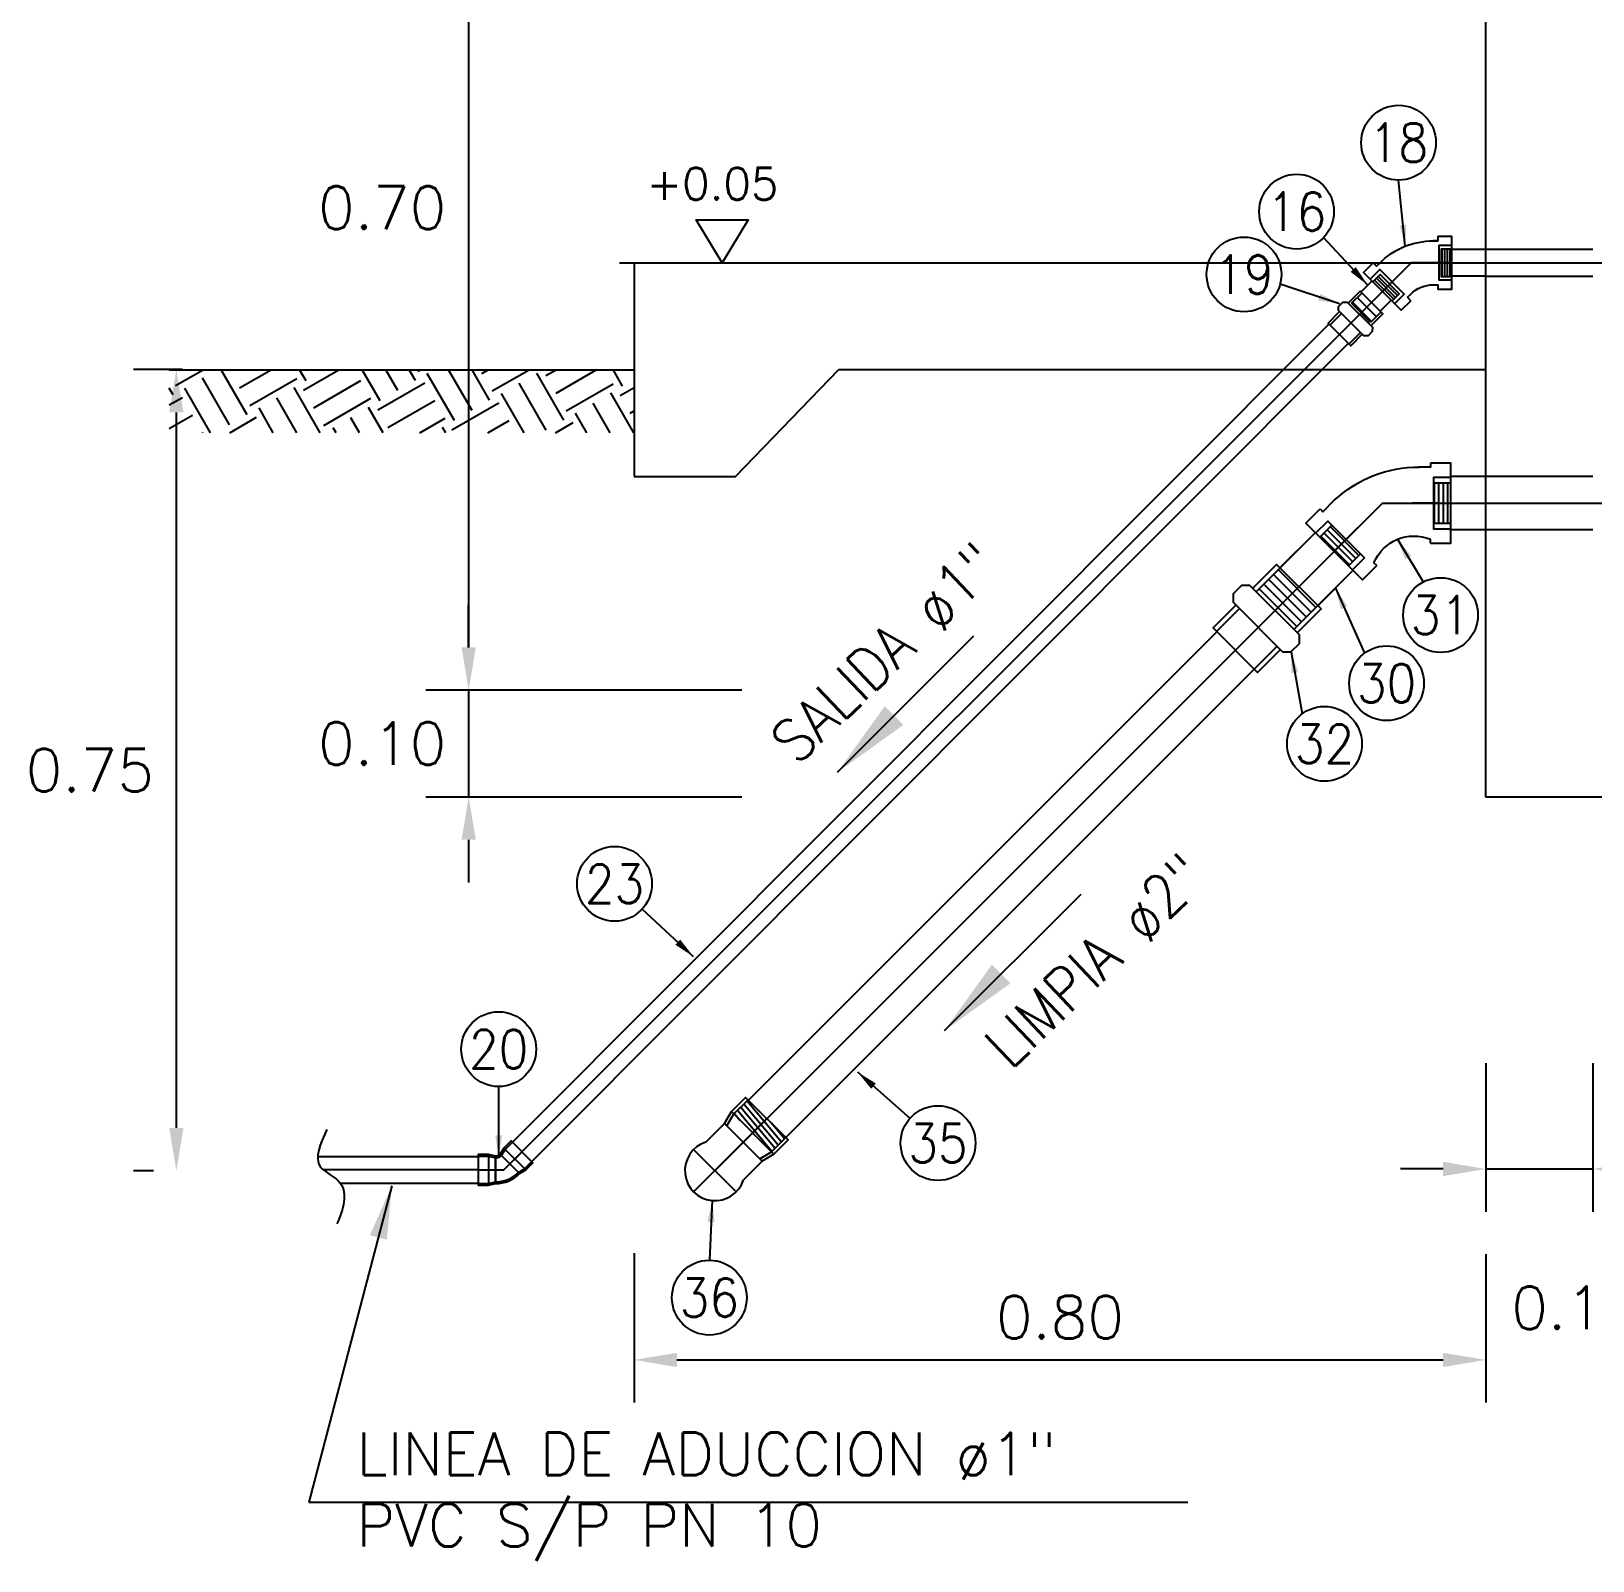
# Model space of a CAD drawing. Header units: metres. Extents: x -90 to 2507, y -28 to 972.
# Drawn here: x 156.062 to 157.523, y 195.61 to 197.042 of the extents above; entities that cross this region are included whole.
import ezdxf
from ezdxf.enums import TextEntityAlignment as Align

# ---------------------------------------------------------------- set-up
doc = ezdxf.new("R2010")
doc.units = ezdxf.units.M
for name, pattern in [('CENTER', [50.8, 31.75, -6.35, 6.35, -6.35]), ('DASHED', [19.05, 12.7, -6.35]), ('HIDDEN', [9.525, 6.35, -3.175])]:
    doc.linetypes.add(name, pattern=pattern)
for name, color, linetype in [('A-MURO', 6, 'Continuous'), ('A-NIVEL DE TERRENO NATURAL', 34, 'Continuous'), ('A-NIVELES', 7, 'Continuous'), ('G-achurado', 9, 'Continuous'), ('G-acotado', 8, 'Continuous'), ('G-ejes', 9, 'CENTER'), ('G-textos-notas', 7, 'Continuous'), ('S-TUBERIAS-NUEVAS', 3, 'Continuous')]:
    doc.layers.add(name, color=color, linetype=linetype)
doc.styles.add('01COTAS', font='romans.shx')
doc.styles.add('ROMANS', font='romans.shx')
doc.dimstyles.new('DIM-10-CORTE', dxfattribs={"dimscale": 0.01, "dimtxt": 2, "dimasz": 2, "dimexe": 2, "dimexo": 2, "dimgap": 1, "dimtad": 1, "dimtih": 1, "dimtoh": 1, "dimdsep": 46, "dimtxsty": '01COTAS', "dimcen": 25, "dimclrd": 256, "dimclre": 256, "dimclrt": 7, "dimadec": 0, "dimazin": 0, "dimtfac": 1, "dimtmove": 2, "dimatfit": 3, "dimfxl": 1, "dimtolj": 1, "dimtzin": 0, "dimarcsym": 0})
doc.dimstyles.new('DIM-20-CORTE', dxfattribs={"dimscale": 0.02, "dimtxt": 2, "dimasz": 2, "dimexe": 2, "dimexo": 2, "dimgap": 1, "dimtad": 2, "dimtih": 1, "dimtoh": 1, "dimzin": 1, "dimdsep": 46, "dimtxsty": '01COTAS', "dimcen": 25, "dimclrd": 9, "dimclre": 9, "dimclrt": 7, "dimadec": 0, "dimazin": 0, "dimtfac": 1, "dimtmove": 2, "dimatfit": 3, "dimfxl": 1, "dimtolj": 1, "dimtzin": 0, "dimarcsym": 0})
doc.dimstyles.new('DIM-20-PLANTA', dxfattribs={"dimscale": 0.02, "dimtxt": 2, "dimasz": 2, "dimexe": 2, "dimexo": 2, "dimgap": 1, "dimtad": 1, "dimzin": 1, "dimdsep": 46, "dimtxsty": '01COTAS', "dimcen": 25, "dimclrd": 9, "dimclre": 9, "dimclrt": 7, "dimadec": 0, "dimazin": 0, "dimtfac": 1, "dimtmove": 2, "dimatfit": 3, "dimfxl": 1, "dimtolj": 1, "dimtzin": 0, "dimarcsym": 0})
doc.dimstyles.new('DIM-50-PLANTA', dxfattribs={"dimscale": 0.05, "dimtxt": 2, "dimasz": 2, "dimexe": 2, "dimexo": 2, "dimgap": 1, "dimtad": 1, "dimdec": 0, "dimlfac": 1000, "dimtxsty": '01COTAS', "dimcen": 25, "dimclrd": 9, "dimclre": 9, "dimclrt": 7, "dimadec": 0, "dimazin": 0, "dimtfac": 1, "dimtdec": 0, "dimtmove": 2, "dimatfit": 3, "dimfxl": 1, "dimtolj": 1, "dimtzin": 0, "dimarcsym": 0})

# ---------------------------------------------------------------- blocks, each defined once
blk = doc.blocks.new('*D321')
at = {"layer": 'Defpoints', "color": 0, "transparency": 16777216}
for p in [(156.7758, 197.1248), (156.4715, 196.4248), (156.7672, 196.4248)]:
    blk.add_point(p, dxfattribs=at)
at = {"layer": 'G-acotado', "color": 9, "lineweight": -2, "transparency": 16777216}
for p, q in [((156.7358, 197.1248), (156.4315, 197.1248)), ((156.4715, 197.0848), (156.4715, 196.4648)), ((156.7272, 196.4248), (156.4315, 196.4248))]:
    blk.add_line(p, q, dxfattribs=at)
at = {"layer": 'G-acotado', "color": 9, "transparency": 16777216}
for points in [[(156.4649, 197.0848), (156.4782, 197.0848), (156.4715, 197.1248)], [(156.4649, 196.4648), (156.4782, 196.4648), (156.4715, 196.4248)]]:
    blk.add_solid(points, dxfattribs=at)
at = {"layer": 'G-acotado', "color": 7, "transparency": 16777216, "insert": (156.3906, 196.8764), "char_height": 0.04, "attachment_point": 5, "style": '01COTAS'}
blk.add_mtext('\\A1;0.70', dxfattribs=at)
blk = doc.blocks.new('NIVEL-CORTE')
at = {"color": 1}
blk.add_line((-4.793, 0), (4.793, 0), dxfattribs=at)
blk.add_lwpolyline([(0, 0), (-1.218, 2.014), (1.218, 2.014), (0, 0)])
at = {"style": 'ROMANS'}
blk.add_attdef('+1.50', text='', height=2, dxfattribs=at).set_placement((-0.45, 2.953), align=Align.CENTER)
blk = doc.blocks.new('*D237')
at = {"color": 9, "lineweight": -2, "transparency": 16777216}
for p, q in [((156.6263, 195.8979), (156.6263, 195.758)), ((157.4233, 195.8971), (157.4233, 195.758)), ((156.6663, 195.798), (157.3833, 195.798))]:
    blk.add_line(p, q, dxfattribs=at)
at = {"color": 9, "transparency": 16777216}
for points in [[(156.6663, 195.8046), (156.6663, 195.7913), (156.6263, 195.798)], [(157.3833, 195.8046), (157.3833, 195.7913), (157.4233, 195.798)]]:
    blk.add_solid(points, dxfattribs=at)
at = {"layer": 'Defpoints', "color": 0, "transparency": 16777216}
for p in [(156.6263, 195.9379), (157.4233, 195.9371), (157.4233, 195.798)]:
    blk.add_point(p, dxfattribs=at)
at = {"color": 7, "transparency": 16777216, "insert": (157.0248, 195.838), "char_height": 0.04, "attachment_point": 5, "style": '01COTAS'}
blk.add_mtext('\\A1;0.80', dxfattribs=at)
blk = doc.blocks.new('*D238')
at = {"color": 9, "lineweight": -2, "transparency": 16777216}
for p, q in [((157.4233, 196.0758), (157.4233, 195.9367)), ((157.5233, 196.0758), (157.5233, 195.9367)), ((157.3833, 195.9767), (157.3433, 195.9767)), ((157.4233, 195.9767), (157.5233, 195.9767)), ((157.5633, 195.9767), (157.6033, 195.9767))]:
    blk.add_line(p, q, dxfattribs=at)
at = {"color": 9, "transparency": 16777216}
for points in [[(157.3833, 195.9834), (157.3833, 195.97), (157.4233, 195.9767)], [(157.5633, 195.9834), (157.5633, 195.97), (157.5233, 195.9767)]]:
    blk.add_solid(points, dxfattribs=at)
at = {"layer": 'Defpoints', "color": 0, "transparency": 16777216}
for p in [(157.4233, 196.1158), (157.5233, 196.1158), (157.5233, 195.9767)]:
    blk.add_point(p, dxfattribs=at)
at = {"color": 7, "transparency": 16777216, "insert": (157.5071, 195.8468), "char_height": 0.04, "attachment_point": 5, "style": '01COTAS'}
blk.add_mtext('\\A1;0.10', dxfattribs=at)
blk = doc.blocks.new('*D243')
at = {"layer": 'Defpoints', "color": 0, "transparency": 16777216}
for p in [(156.7672, 196.4248), (156.4715, 196.3248), (156.7672, 196.3248)]:
    blk.add_point(p, dxfattribs=at)
at = {"layer": 'G-acotado', "color": 9, "lineweight": -2, "transparency": 16777216}
for p, q in [((156.4715, 196.4648), (156.4715, 196.5048)), ((156.7272, 196.4248), (156.4315, 196.4248)), ((156.4715, 196.4248), (156.4715, 196.3248)), ((156.7272, 196.3248), (156.4315, 196.3248)), ((156.4715, 196.2848), (156.4715, 196.2448))]:
    blk.add_line(p, q, dxfattribs=at)
at = {"layer": 'G-acotado', "color": 9, "transparency": 16777216}
for points in [[(156.4649, 196.4648), (156.4782, 196.4648), (156.4715, 196.4248)], [(156.4649, 196.2848), (156.4782, 196.2848), (156.4715, 196.3248)]]:
    blk.add_solid(points, dxfattribs=at)
at = {"layer": 'G-acotado', "color": 7, "transparency": 16777216, "insert": (156.3906, 196.3748), "char_height": 0.04, "attachment_point": 5, "style": '01COTAS'}
blk.add_mtext('\\A1;0.10', dxfattribs=at)
blk = doc.blocks.new('RESRV_CODO 45 PLANTA')
for p, q in [((0.1509, -0.0134), (0.0802, 0.0573)), ((0.0802, 0.0573), (0.1509, -0.0134)), ((0.1509, -0.0134), (0.0802, 0.0573)), ((0.0802, 0.0573), (0.1509, -0.0134)), ((0.0625, 0.05), (0.0625, -0.05)), ((0.0625, -0.05), (0.0625, 0.05))]:
    blk.add_line(p, q)
at = {"color": 8}
for p in [(0.1597, 0.0662), (0, 0)]:
    blk.add_line(p, (0.0936, 0), dxfattribs=at)
at = {"lineweight": -2}
blk.add_lwpolyline([(0.0625, -0.05, 0.198912), (0.1509, -0.0134), (0.173, -0.0001), (0.1995, 0.0264), (0.12, 0.1059), (0.0934, 0.0794), (0.0802, 0.0573, -0.198912), (0.0625, 0.05), (0.0375, 0.0562), (0, 0.0562), (0, -0.0562), (0.0375, -0.0562)], format="xyb", close=True, dxfattribs=at)
at = {"color": 8}
for points in [[(0, 0.05), (0.0375, 0.05), (0.0625, 0.0438, 0.198912), (0.0846, 0.0529), (0.0979, 0.075), (0.1244, 0.1015)], [(0, -0.05), (0.0375, -0.05), (0.0625, -0.0438, 0.198912), (0.1465, -0.009), (0.1686, 0.0043), (0.1951, 0.0308)]]:
    blk.add_lwpolyline(points, format="xyb", dxfattribs=at)
at = {"lineweight": -2}
for points in [[(0.173, -0.0001), (0.0934, 0.0794)], [(0.0375, 0.0562), (0.0375, -0.0562)]]:
    blk.add_lwpolyline(points, dxfattribs=at)
blk = doc.blocks.new('*D251')
at = {"layer": 'Defpoints', "color": 0, "transparency": 16777216}
for p in [(156.198, 196.7248), (156.2438, 196.7248), (156.2165, 195.9751)]:
    blk.add_point(p, dxfattribs=at)
at = {"layer": 'G-acotado', "color": 9, "lineweight": -2, "transparency": 16777216}
for p, q in [((156.2038, 196.7248), (156.158, 196.7248)), ((156.198, 196.0151), (156.198, 196.6848)), ((156.1765, 195.9751), (156.158, 195.9751))]:
    blk.add_line(p, q, dxfattribs=at)
at = {"layer": 'G-acotado', "color": 9, "transparency": 16777216}
for points in [[(156.1913, 196.6848), (156.2047, 196.6848), (156.198, 196.7248)], [(156.1913, 196.0151), (156.2047, 196.0151), (156.198, 195.9751)]]:
    blk.add_solid(points, dxfattribs=at)
at = {"layer": 'G-acotado', "color": 7, "transparency": 16777216, "insert": (156.1171, 196.3499), "char_height": 0.04, "attachment_point": 5, "style": '01COTAS'}
blk.add_mtext('\\A1;0.75', dxfattribs=at)
blk = doc.blocks.new('CODO 1PULG 45')
h = blk.add_hatch()
h.set_pattern_fill('ANSI31', color=8, scale=0.000783543, angle=225)
h.set_pattern_definition([(270, (-5.430671, -7.504049), (0.002487748, 2e-15), [])])
h.paths.add_polyline_path([(0.0378, 0.0129), (0.0283, 0.0129), (0.0283, -0.0127), (0.0378, -0.0127)])
h = blk.add_hatch()
h.set_pattern_fill('ANSI31', color=8, scale=0.000783543, angle=90)
h.set_pattern_definition([(135, (16.7908004, -141.8710204), (-0.00175910349, -0.00175910349), [])])
h.paths.add_polyline_path([(-0.0357, -0.0178), (-0.029, -0.011), (-0.011, -0.029), (-0.0178, -0.0357)])
at = {"color": 8}
for points in [[(0.0378, 0.0162), (0.0259, 0.0162), (0.0259, -0.016), (0.0378, -0.016)], [(-0.0267, -0.0267), (0, 0)], [(0.0378, 0), (0, 0)], [(-0.0382, -0.0153), (-0.0293, -0.0063), (-0.0063, -0.0293), (-0.0153, -0.0382)]]:
    blk.add_lwpolyline(points, dxfattribs=at)
at = {"layer": 'S-TUBERIAS-NUEVAS'}
for points in [[(-0.0323, -0.0033), (-0.0293, -0.0002, -0.198912), (0.0208, 0.0205), (0.0251, 0.0205)], [(-0.0001, -0.0355), (-0.0033, -0.0323), (-0.0002, -0.0293, -0.198912), (0.0208, -0.0205), (0.0251, -0.0205), (0.0251, -0.025)]]:
    blk.add_lwpolyline(points, format="xyb", dxfattribs=at)
for points in [[(0.0251, 0.025), (0.0251, 0.0205), (0.0208, 0.0205)], [(0.0251, 0.025), (0.0378, 0.025), (0.0378, -0.025), (0.0251, -0.025)], [(-0.0001, -0.0355), (-0.0091, -0.0444), (-0.0444, -0.0091), (-0.0355, -0.0001)], [(-0.0355, -0.0001), (-0.0323, -0.0033), (-0.0293, -0.0002)]]:
    blk.add_lwpolyline(points, dxfattribs=at)
at = {"layer": 'S-TUBERIAS-NUEVAS', "color": 1}
for points in [[(0.0378, 0.0129), (0.0283, 0.0129), (0.0283, -0.0127), (0.0378, -0.0127)], [(-0.0357, -0.0178), (-0.029, -0.011), (-0.011, -0.029), (-0.0178, -0.0357)]]:
    blk.add_lwpolyline(points, dxfattribs=at)
blk = doc.blocks.new('ADAPTADOR 1 PULG UPR PVC')
h = blk.add_hatch()
h.set_pattern_fill('ANSI31', color=8, scale=0.002, angle=45)
h.set_pattern_definition([(90, (-159.083897, -193.4650364), (-0.00635, 1e-18), [])])
h.paths.add_polyline_path([(0, 0.0127), (-0.014, 0.0127), (-0.014, -0.0127), (0, -0.0127)])
at = {"color": 8}
for p, q in [((-0.0273, 0.0127), (-0.0427, 0.0127)), ((-0.0427, -0.0127), (-0.0273, -0.0127))]:
    blk.add_line(p, q, dxfattribs=at)
at = {"color": 3}
for points in [[(-0.0273, -0.015), (-0.0427, -0.015), (-0.0427, 0.015), (-0.0273, 0.015)], [(-0.016, -0.015), (0, -0.015), (0, 0.015), (-0.016, 0.015)]]:
    blk.add_lwpolyline(points, dxfattribs=at)
blk.add_lwpolyline([(-0.016, -0.017), (-0.0189, -0.0198), (-0.0245, -0.0198), (-0.0273, -0.017), (-0.0273, 0.0164), (-0.0245, 0.0192), (-0.0189, 0.0192), (-0.016, 0.0164)], close=True, dxfattribs=at)
at = {"color": 8, "linetype": 'DASHED', "ltscale": 0.05}
blk.add_lwpolyline([(0, -0.0127), (-0.014, -0.0127), (-0.014, 0.0127), (0, 0.0127)], dxfattribs=at)
blk = doc.blocks.new('codo 45 1.5pulg')
h = blk.add_hatch()
h.set_pattern_fill('ANSI31', color=8, scale=0.001316, angle=90)
h.set_pattern_definition([(135, (29.086682, -238.472397), (-0.00295403162, -0.00295403162), [])])
h.paths.add_polyline_path([(0.0318, 0.0587), (0.0205, 0.0474), (0.0474, 0.0205), (0.0587, 0.0318)])
h = blk.add_hatch()
h.set_pattern_fill('ANSI31', color=8, scale=0.001316, angle=135)
h.set_pattern_definition([(180, (-12.13472, 8.326416), (-9e-19, -0.0041776316), [])])
h.paths.add_polyline_path([(0.019, -0.064), (0.0191, -0.048), (-0.019, -0.048), (-0.0191, -0.064)])
at = {"color": 8}
for points in [[(0.028, 0.0625), (0.0167, 0.0512), (0.0512, 0.0167), (0.0625, 0.028)], [(0.0453, 0.0453), (0, 0), (0, -0.064)], [(0.0243, -0.064), (0.0243, -0.048), (-0.0243, -0.048), (-0.0243, -0.064)]]:
    blk.add_lwpolyline(points, dxfattribs=at)
at = {"layer": 'S-TUBERIAS-NUEVAS'}
for points in [[(0.0583, 0.0053), (0.0718, 0.0187), (0.0187, 0.0718), (0.0053, 0.0583)], [(0.0053, 0.0583), (0.008, 0.0557), (-0.0027, 0.045)], [(0.0583, 0.0053), (0.0557, 0.008)], [(-0.0375, -0.045), (-0.0337, -0.045), (-0.0337, -0.0337)], [(0.0375, -0.045), (0.0375, -0.064), (-0.0375, -0.064), (-0.0375, -0.045)], [(0.0375, -0.045), (0.0338, -0.045)]]:
    blk.add_lwpolyline(points, dxfattribs=at)
at = {"layer": 'S-TUBERIAS-NUEVAS', "color": 1}
for points in [[(0.0318, 0.0587), (0.0205, 0.0474), (0.0474, 0.0205), (0.0587, 0.0318)], [(0.019, -0.064), (0.019, -0.048), (-0.019, -0.048), (-0.019, -0.064)]]:
    blk.add_lwpolyline(points, dxfattribs=at)
at = {"layer": 'S-TUBERIAS-NUEVAS'}
for centre, radius, start, end in [((0.0825, -0.0341), 0.1163, 137.155, 180.1916), ((0.0712, -0.0295), 0.0405, 112.5, 202.5)]:
    blk.add_arc(centre, radius, start, end, dxfattribs=at)
blk = doc.blocks.new('ADAPTADOR 2 PULG UPR PVC')
h = blk.add_hatch()
h.set_pattern_fill('ANSI31', color=8, scale=0.002, angle=45)
h.set_pattern_definition([(90, (-133.624209, -192.941755), (-0.00635, 1e-18), [])])
h.paths.add_polyline_path([(0.0841, 0.025), (0.0564, 0.025), (0.0564, -0.025), (0.0841, -0.025)])
at = {"color": 8}
for p, q in [((0.0303, 0.025), (0, 0.025)), ((0, -0.025), (0.0303, -0.025))]:
    blk.add_line(p, q, dxfattribs=at)
at = {"color": 3}
for points in [[(0.0303, -0.0295), (0, -0.0295), (0, 0.0295), (0.0303, 0.0295)], [(0.0525, -0.0295), (0.0841, -0.0295), (0.0841, 0.0295), (0.0525, 0.0295)]]:
    blk.add_lwpolyline(points, dxfattribs=at)
blk.add_lwpolyline([(0.0525, -0.0334), (0.0469, -0.0389), (0.0358, -0.0389), (0.0303, -0.0334), (0.0303, 0.0323), (0.0358, 0.0378), (0.0469, 0.0378), (0.0525, 0.0323)], close=True, dxfattribs=at)
at = {"color": 8, "linetype": 'DASHED', "ltscale": 0.05}
blk.add_lwpolyline([(0.0841, -0.025), (0.0564, -0.025), (0.0564, 0.025), (0.0841, 0.025)], dxfattribs=at)

msp = doc.modelspace()

# ---------------------------------------------------------------- hatches: boundary and pattern name
h = msp.add_hatch()
h.set_pattern_fill('ANSI31', color=8, scale=0.001316, angle=85.0031)
h.set_pattern_definition([(130.003073, (124.6630324, 184.9282114), (-0.00320010745, -0.00268550143), [])])
h.paths.add_polyline_path([(156.7329, 196.0414), (156.7194, 196.0279), (156.755, 195.9928), (156.7682, 196.0061)])
at = {"layer": 'G-achurado'}
h = msp.add_hatch(dxfattribs=at)
h.set_pattern_fill('EARTH', color=8, scale=0.008, angle=30)
h.set_pattern_definition([(30, (10.956654, 4.68828), (0.01859409, 0.06939409), [0.0508, -0.0508]), (30, (10.94713, 4.70478), (0.01859409, 0.06939409), [0.0508, -0.0508]), (30, (10.937604, 4.721277), (0.01859409, 0.06939409), [0.0508, -0.0508]), (120, (10.93993, 4.72995), (-0.06939409, 0.01859409), [0.0508, -0.0508]), (120, (10.956426, 4.739476), (-0.06939409, 0.01859409), [0.0508, -0.0508]), (120, (10.972923, 4.749), (-0.06939409, 0.01859409), [0.0508, -0.0508])])
h.paths.add_polyline_path([(156.1914, 196.7247), (156.1914, 196.6658), (156.6263, 196.6658), (156.6263, 196.7248)])

# ---------------------------------------------------------------- linework, layer by layer
at = {"color": 8, "linetype": 'HIDDEN', "ltscale": 0.25}
for points in [[(157.4233, 196.8376), (157.5233, 196.8377)], [(157.4233, 196.8122), (157.5233, 196.8123)]]:
    msp.add_lwpolyline(points, dxfattribs=at)
at = {"color": 3}
for points in [[(157.4233, 196.6248), (157.3905, 196.6248)], [(157.4188, 196.6248), (157.3905, 196.6248)], [(157.2636, 196.5722), (157.2083, 196.5169)], [(157.2636, 196.5722), (157.2306, 196.5393)], [(157.4233, 196.5748), (157.3905, 196.5748)], [(157.4188, 196.5748), (157.3905, 196.5748)], [(157.2989, 196.5368), (157.2437, 196.4816)]]:
    msp.add_lwpolyline(points, dxfattribs=at)
at = {"color": 8, "linetype": 'HIDDEN', "ltscale": 0.2}
for points in [[(157.5233, 196.6248), (157.4233, 196.6248)], [(157.5233, 196.5748), (157.4233, 196.5748)]]:
    msp.add_lwpolyline(points, dxfattribs=at)
at = {"layer": 'A-MURO', "color": 1, "ltscale": 0.18}
for p, q in [((156.6263, 196.8248), (156.6263, 196.6248)), ((156.6263, 196.8248), (157.4233, 196.8248)), ((156.7213, 196.6248), (156.818, 196.7248)), ((156.818, 196.7248), (157.4233, 196.7248)), ((156.6263, 196.6248), (156.7213, 196.6248))]:
    msp.add_line(p, q, dxfattribs=at)
for points in [[(157.4233, 196.3248), (157.4233, 197.2248), (157.5233, 197.2248)], [(158.1231, 196.3248), (157.4233, 196.3248)]]:
    msp.add_lwpolyline(points, dxfattribs=at)
at = {"layer": 'A-NIVEL DE TERRENO NATURAL'}
msp.add_lwpolyline([(156.6263, 196.7244), (156.1914, 196.7244)], dxfattribs=at)
at = {"layer": 'G-ejes', "color": 8, "linetype": 'CENTER', "ltscale": 0.1}
for points in [[(156.5045, 195.9758), (157.3533, 196.8248)], [(157.3533, 196.8248), (158.3263, 196.8248)], [(156.7019, 195.9751), (157.3265, 196.5998), (158.4733, 196.5998)], [(157.3795, 196.5998), (157.3547, 196.5998)], [(157.2936, 196.5669), (157.226, 196.4993)], [(156.4805, 195.9758), (156.3356, 195.9758)]]:
    msp.add_lwpolyline(points, dxfattribs=at)
at = {"layer": 'G-textos-notas', "color": 1}
for centre in [(157.3416, 196.9372), (157.2462, 196.8727), (157.197, 196.8139), (157.3809, 196.4951), (157.3304, 196.4313), (157.2723, 196.3746), (156.608, 196.2436), (156.4996, 196.0888), (156.9107, 196.0009), (156.6967, 195.8563)]:
    msp.add_circle(centre, 0.035, dxfattribs=at)
at = {"layer": 'S-TUBERIAS-NUEVAS'}
for p, q in [((156.7505, 196.0238), (156.682, 195.9552)), ((156.7461, 195.984), (156.7108, 196.0193)), ((156.7108, 196.0193), (156.7461, 195.984)), ((156.7461, 195.984), (156.7108, 196.0193)), ((156.7218, 195.9552), (156.682, 195.995)), ((156.682, 195.995), (156.7218, 195.9552)), ((156.7218, 195.9552), (156.682, 195.995))]:
    msp.add_line(p, q, dxfattribs=at)
for points in [[(157.3912, 196.8376), (157.4233, 196.8376)], [(157.3066, 196.7976), (157.3168, 196.8078)], [(157.4233, 196.8122), (157.3912, 196.8122)], [(157.3348, 196.7899), (157.3245, 196.7796)], [(157.2989, 196.5368), (157.266, 196.5039)], [(156.6933, 196.0019), (156.7108, 196.0193), (156.7174, 196.0304), (156.7306, 196.0437), (156.7704, 196.0039), (156.7572, 195.9906), (156.7461, 195.984), (156.7287, 195.9665)], [(156.713, 196.0171), (156.713, 196.0171), (156.7196, 196.0282), (156.7329, 196.0414)], [(156.7572, 195.9906), (156.7174, 196.0304)], [(156.7439, 195.9862), (156.7439, 195.9862), (156.755, 195.9928), (156.7682, 196.0061)]]:
    msp.add_lwpolyline(points, dxfattribs=at)
at = {"layer": 'S-TUBERIAS-NUEVAS', "linetype": 'DASHED', "ltscale": 0.1}
for points in [[(156.5124, 196.0019), (157.2764, 196.7674)], [(157.2944, 196.7494), (156.5305, 195.9837)], [(156.7332, 196.0411), (157.1715, 196.4795)], [(157.2066, 196.4445), (156.7682, 196.0061)], [(156.3302, 195.9884), (156.4805, 195.9884)], [(156.4805, 195.963), (156.3517, 195.963)]]:
    msp.add_lwpolyline(points, dxfattribs=at)
at = {"layer": 'S-TUBERIAS-NUEVAS'}
msp.add_arc((156.7019, 195.9751), 0.0281, 107.737, 342.2691, dxfattribs=at)
msp.add_spline([(156.3388, 196.0136), (156.3327, 195.9788), (156.3517, 195.963), (156.3548, 195.9461), (156.3483, 195.9253)], degree=3, dxfattribs=at)

# ---------------------------------------------------------------- block references
msp.add_blockref('CODO 1PULG 45', (157.3533, 196.8248))
at = {"rotation": 45}
msp.add_blockref('ADAPTADOR 1 PULG UPR PVC', (157.3164, 196.7878), dxfattribs=at)
at = {"xscale": -1, "rotation": 89.99999999999488}
msp.add_blockref('codo 45 1.5pulg', (157.3265, 196.5998), dxfattribs=at)
at = {"layer": 'A-NIVELES'}
ref = msp.add_blockref('NIVEL-CORTE', (156.7086, 196.8248), dxfattribs=dict(at, xscale=0.02, yscale=0.02, zscale=0.02))
ref.add_attrib('+1.50', '+0.05', dxfattribs={"layer": '0', "height": 0.03, "style": 'ROMANS'}).set_placement((156.6996, 196.8838), align=Align.CENTER)
at = {"layer": 'S-TUBERIAS-NUEVAS', "xscale": -1, "rotation": 225.0000000000001}
msp.add_blockref('ADAPTADOR 2 PULG UPR PVC', (157.1889, 196.4622), dxfattribs=at)
at = {"layer": 'S-TUBERIAS-NUEVAS', "xscale": 0.256367024578536, "yscale": 0.256367024578536, "zscale": 0.256367024578536}
msp.add_blockref('RESRV_CODO 45 PLANTA', (156.4805, 195.9758), dxfattribs=at)

# ---------------------------------------------------------------- texts
at = {"layer": 'A-NIVELES', "linetype": 'HIDDEN', "lineweight": 13, "ltscale": 0.5, "insert": (157.5185, 195.73), "char_height": 0.04, "attachment_point": 3, "style": '01COTAS'}
msp.add_mtext_dynamic_manual_height_columns('\\pxi-3,l5,ql,t1;LINEA DE ADUCCION ø1"\\PPVC S/P PN 10', width=1.231801, gutter_width=10, heights=[0.2494], dxfattribs=at)
at = {"layer": 'G-textos-notas', "style": '01COTAS', "width": 0.9}
for s, p in [('18', (157.3416, 196.9372)), ('16', (157.2462, 196.8727)), ('19', (157.197, 196.8139)), ('31', (157.3809, 196.4951)), ('30', (157.3304, 196.4313)), ('32', (157.2723, 196.3746)), ('23', (156.608, 196.2436)), ('20', (156.4996, 196.0888)), ('35', (156.9107, 196.0009)), ('36', (156.6967, 195.8563))]:
    msp.add_text(s, height=0.036, dxfattribs=at).set_placement(p, align=Align.MIDDLE)
at = {"layer": 'G-textos-notas', "color": 7, "style": '01COTAS', "width": 0.9}
for s, p in [('SALIDA ø1"', (156.9715, 196.5379)), ('LIMPIA ø2"', (157.1647, 196.2467))]:
    msp.add_text(s, height=0.04, rotation=43.7041, dxfattribs=at).set_placement(p, align=Align.RIGHT)

# ---------------------------------------------------------------- dimensions: what is measured, and where the dimension line sits
dim = msp.add_linear_dim(base=(157.5233, 195.9767), p1=(157.4233, 196.1158), p2=(157.5233, 196.1158), dimstyle='DIM-20-PLANTA')
dim.commit()
dim.dimension.update_dxf_attribs({"geometry": '*D238', "text_midpoint": (157.5071, 195.8468), "dimtype": 160})
dim = msp.add_linear_dim(base=(157.4233, 195.798), p1=(156.6263, 195.9379), p2=(157.4233, 195.9371), dimstyle='DIM-20-PLANTA')
dim.commit()
dim.dimension.update_dxf_attribs({"geometry": '*D237', "text_midpoint": (157.0248, 195.838)})
at = {"layer": 'G-acotado'}
dim = msp.add_linear_dim(base=(156.4715, 196.4248), p1=(156.7758, 197.1248), p2=(156.7672, 196.4248), angle=90, dimstyle='DIM-20-CORTE', dxfattribs=at)
dim.commit()
dim.dimension.update_dxf_attribs({"geometry": '*D321', "text_midpoint": (156.3906, 196.8764), "dimtype": 160})
for base, p1, p2, picture, middle in [((156.198, 196.7248), (156.2165, 195.9751), (156.2438, 196.7248), '*D251', (156.1171, 196.3499)), ((156.4715, 196.3248), (156.7672, 196.4248), (156.7672, 196.3248), '*D243', (156.3906, 196.3748))]:
    dim = msp.add_linear_dim(base=base, p1=p1, p2=p2, angle=90, dimstyle='DIM-20-CORTE', dxfattribs=at)
    dim.commit()
    dim.dimension.update_dxf_attribs({"geometry": picture, "text_midpoint": middle})

# ---------------------------------------------------------------- leaders
at = {"layer": 'G-acotado', "color": 5}
for points in [[(157.3478, 196.8403), (157.3416, 196.9022)], [(157.3128, 196.8039), (157.2713, 196.8485)], [(157.2864, 196.7864), (157.2308, 196.8048)], [(157.3405, 196.566), (157.3645, 196.5261)], [(157.2825, 196.5204), (157.3096, 196.4595)], [(157.241, 196.4607), (157.2515, 196.4027)], [(156.6819, 196.1754), (156.6337, 196.2198)], [(156.8353, 196.0675), (156.8844, 196.0241)], [(156.4996, 195.9883), (156.4996, 196.0538)], [(156.6993, 195.9471), (156.6967, 195.8913)]]:
    msp.add_leader(points, dimstyle='DIM-10-CORTE', dxfattribs=at)
at = {"layer": 'G-textos-notas'}
for points, override in [([(156.8165, 196.348), (156.9443, 196.4757)], {"dimasz": 1.5, "dimtad": 0, "dimcen": 1.393145, "dimclrd": 256}), ([(156.9168, 196.1062), (157.0445, 196.234)], {"dimasz": 1.5, "dimtad": 0, "dimcen": 1.393145, "dimclrd": 256}), ([(156.3997, 195.961), (156.3219, 195.6648), (157.1445, 195.6648)], {"dimasz": 1, "dimtad": 0, "dimcen": 1.393145})]:
    msp.add_leader(points, dimstyle='DIM-50-PLANTA', override=override, dxfattribs=at)

doc.saveas('drawing.dxf')
